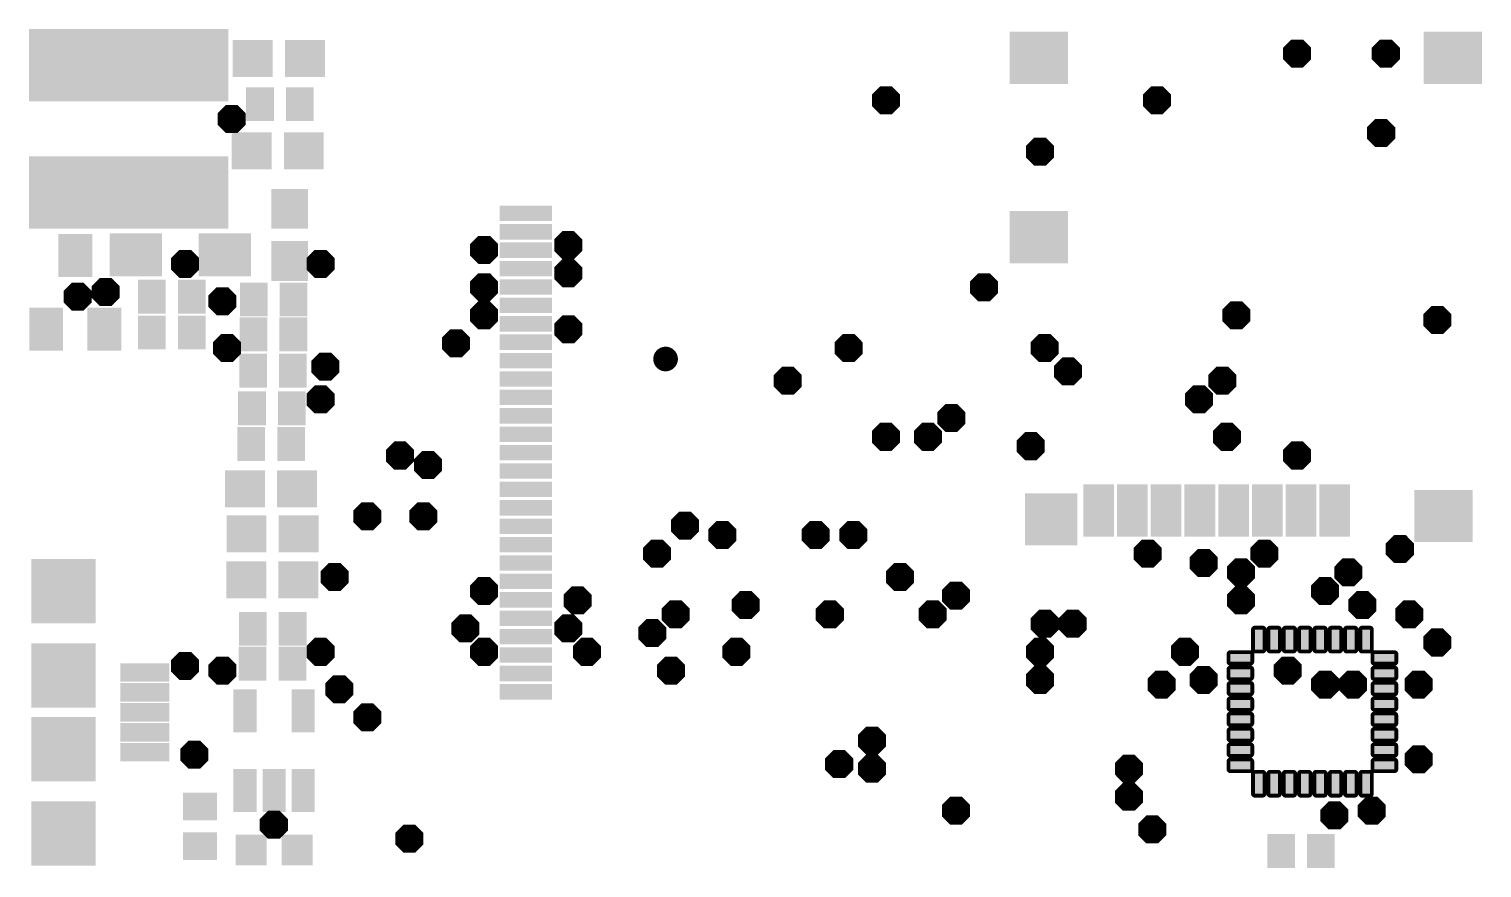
# Model space of a CAD drawing. Extents: x 0.2 to 47.6, y 0.4 to 27.8.
import ezdxf

# ---------------------------------------------------------------- set-up
doc = ezdxf.new("R2010")
doc.units = 0
doc.layers.add('29', color=251, linetype='CONTINUOUS')

# ---------------------------------------------------------------- blocks, each defined once
blk = doc.blocks.new('RECT')
blk.add_solid([(-0.5, -0.5), (0.5, -0.5), (-0.5, 0.5), (0.5, 0.5)])
blk = doc.blocks.new('RECT4516X2516R50')
at = {"const_width": 0.1258}
blk.add_lwpolyline([(0.3887, -0.1258), (0.3887, 0.1258, 0.4142), (0.3258, 0.1887), (-0.3258, 0.1887, 0.4142), (-0.3887, 0.1258), (-0.3887, -0.1258, 0.4142), (-0.3258, -0.1887), (0.3258, -0.1887, 0.4142)], format="xyb", close=True, dxfattribs=at)
blk.add_solid([(-0.3512, -0.1512), (0.3512, -0.1512), (-0.3512, 0.1512), (0.3512, 0.1512)])
blk = doc.blocks.new('RECT2516X4516R50')
at = {"const_width": 0.1258}
blk.add_lwpolyline([(0.1887, -0.3258), (0.1887, 0.3258, 0.4142), (0.1258, 0.3887), (-0.1258, 0.3887, 0.4142), (-0.1887, 0.3258), (-0.1887, -0.3258, 0.4142), (-0.1258, -0.3887), (0.1258, -0.3887, 0.4142)], format="xyb", close=True, dxfattribs=at)
blk.add_solid([(-0.1512, -0.3512), (0.1512, -0.3512), (-0.1512, 0.3512), (0.1512, 0.3512)])
blk = doc.blocks.new('PIE')
at = {"const_width": 0.5}
blk.add_lwpolyline([(0, -0.25, 1), (0, 0.25, 1), (0, -0.25)], format="xyb", dxfattribs=at)
blk = doc.blocks.new('OCTAGONV')
at = {"const_width": 0.5}
blk.add_lwpolyline([(-0.25, -0.1036), (-0.25, 0.1036), (-0.1036, 0.25), (0.1036, 0.25), (0.25, 0.1036), (0.25, -0.1036), (0.1036, -0.25), (-0.1036, -0.25), (-0.25, -0.1036), (-0.25, 0.1036)], dxfattribs=at)

msp = doc.modelspace()

# ---------------------------------------------------------------- block references
at = {"layer": '29'}
for name, p, xscale, yscale in [('RECT', (3.4969, 26.596), 6.5032, 2.3532), ('RECT', (33.1843, 26.8365), 1.9032, 1.7032), ('RECT', (46.6843, 26.8365), 1.9032, 1.7032), ('RECT', (7.5432, 26.8127), 1.3032, 1.2032), ('RECT', (9.2432, 26.8127), 1.3032, 1.2032), ('OCTAGONV', (41.6052, 26.9748), 0.9144, 0.9144), ('OCTAGONV', (44.5008, 26.9748), 0.9144, 0.9144), ('RECT', (7.7783, 25.3238), 0.9032, 1.1032), ('RECT', (9.0783, 25.3238), 0.9032, 1.1032), ('OCTAGONV', (28.194, 25.4508), 0.9144, 0.9144), ('OCTAGONV', (37.0332, 25.4508), 0.9144, 0.9144), ('OCTAGONV', (6.858, 24.8412), 0.9144, 0.9144), ('OCTAGONV', (44.3484, 24.384), 0.9144, 0.9144), ('RECT', (7.508, 23.7998), 1.3032, 1.2032), ('RECT', (9.208, 23.7998), 1.3032, 1.2032), ('OCTAGONV', (33.2232, 23.7744), 0.9144, 0.9144), ('RECT', (3.4969, 22.446), 6.5032, 2.3532), ('RECT', (16.4492, 21.7629), 1.7032, 0.5032), ('RECT', (33.1843, 20.9865), 1.9032, 1.7032), ('RECT', (16.4492, 21.1629), 1.7032, 0.5032), ('RECT', (1.7525, 20.387), 1.1032, 1.4032), ('OCTAGONV', (15.0876, 20.574), 0.9144, 0.9144), ('OCTAGONV', (17.8308, 20.7264), 0.9144, 0.9144), ('OCTAGONV', (5.334, 20.1168), 0.9144, 0.9144), ('OCTAGONV', (9.7536, 20.1168), 0.9144, 0.9144), ('RECT', (16.4492, 20.5629), 1.7032, 0.5032), ('RECT', (16.4492, 19.9629), 1.7032, 0.5032), ('OCTAGONV', (17.8308, 19.812), 0.9144, 0.9144), ('OCTAGONV', (1.8288, 19.05), 0.9144, 0.9144), ('OCTAGONV', (2.7432, 19.2024), 0.9144, 0.9144), ('RECT', (7.5752, 18.9559), 0.9032, 1.1032), ('RECT', (8.8752, 18.9559), 0.9032, 1.1032), ('OCTAGONV', (15.0876, 19.3548), 0.9144, 0.9144), ('RECT', (16.4492, 19.3629), 1.7032, 0.5032), ('OCTAGONV', (31.3944, 19.3548), 0.9144, 0.9144), ('OCTAGONV', (6.5532, 18.8976), 0.9144, 0.9144), ('RECT', (16.4492, 18.7629), 1.7032, 0.5032), ('RECT', (0.8025, 17.987), 1.1032, 1.4032), ('RECT', (2.7025, 17.987), 1.1032, 1.4032), ('OCTAGONV', (15.0876, 18.4404), 0.9144, 0.9144), ('OCTAGONV', (39.624, 18.4404), 0.9144, 0.9144), ('OCTAGONV', (46.1772, 18.288), 0.9144, 0.9144), ('RECT', (16.4492, 18.1629), 1.7032, 0.5032), ('OCTAGONV', (17.8308, 17.9832), 0.9144, 0.9144), ('OCTAGONV', (6.7056, 17.3736), 0.9144, 0.9144), ('OCTAGONV', (14.1732, 17.526), 0.9144, 0.9144), ('RECT', (16.4492, 17.5629), 1.7032, 0.5032), ('OCTAGONV', (26.9748, 17.3736), 0.9144, 0.9144), ('OCTAGONV', (33.3756, 17.3736), 0.9144, 0.9144), ('RECT', (7.5533, 16.6334), 0.9032, 1.1032), ('RECT', (8.8533, 16.6334), 0.9032, 1.1032), ('OCTAGONV', (9.906, 16.764), 0.9144, 0.9144), ('RECT', (16.4492, 16.9629), 1.7032, 0.5032), ('PIE', (21.0075, 17.015), 0.8032, 0.8032), ('OCTAGONV', (34.1376, 16.6116), 0.9144, 0.9144), ('RECT', (16.4492, 16.3629), 1.7032, 0.5032), ('OCTAGONV', (24.9936, 16.3068), 0.9144, 0.9144), ('OCTAGONV', (39.1668, 16.3068), 0.9144, 0.9144), ('OCTAGONV', (9.7536, 15.6972), 0.9144, 0.9144), ('OCTAGONV', (38.4048, 15.6972), 0.9144, 0.9144), ('RECT', (7.517, 15.4079), 0.9032, 1.1032), ('RECT', (8.817, 15.4079), 0.9032, 1.1032), ('RECT', (16.4492, 15.7629), 1.7032, 0.5032), ('RECT', (16.4492, 15.1629), 1.7032, 0.5032), ('OCTAGONV', (30.3276, 15.0876), 0.9144, 0.9144), ('RECT', (16.4492, 14.5629), 1.7032, 0.5032), ('OCTAGONV', (28.194, 14.478), 0.9144, 0.9144), ('OCTAGONV', (29.5656, 14.478), 0.9144, 0.9144), ('OCTAGONV', (39.3192, 14.478), 0.9144, 0.9144), ('OCTAGONV', (12.3444, 13.8684), 0.9144, 0.9144), ('OCTAGONV', (32.9184, 14.1732), 0.9144, 0.9144), ('OCTAGONV', (41.6052, 13.8684), 0.9144, 0.9144), ('OCTAGONV', (13.2588, 13.5636), 0.9144, 0.9144), ('RECT', (16.4492, 13.9629), 1.7032, 0.5032), ('RECT', (7.2892, 12.7837), 1.3032, 1.2032), ('RECT', (8.9892, 12.7837), 1.3032, 1.2032), ('RECT', (16.4492, 13.3629), 1.7032, 0.5032), ('RECT', (16.4492, 12.7629), 1.7032, 0.5032), ('RECT', (35.1343, 12.0765), 1.0032, 1.7032), ('RECT', (36.2343, 12.0765), 1.0032, 1.7032), ('RECT', (37.3343, 12.0765), 1.0032, 1.7032), ('RECT', (38.4343, 12.0765), 1.0032, 1.7032), ('RECT', (39.5343, 12.0765), 1.0032, 1.7032), ('RECT', (40.6343, 12.0765), 1.0032, 1.7032), ('RECT', (41.7343, 12.0765), 1.0032, 1.7032), ('RECT', (42.8343, 12.0765), 1.0032, 1.7032), ('OCTAGONV', (11.2776, 11.8872), 0.9144, 0.9144), ('OCTAGONV', (13.1064, 11.8872), 0.9144, 0.9144), ('RECT', (16.4492, 12.1629), 1.7032, 0.5032), ('RECT', (33.5881, 11.7886), 1.7032, 1.7032), ('RECT', (46.3843, 11.8965), 1.9032, 1.7032), ('OCTAGONV', (21.6408, 11.5824), 0.9144, 0.9144), ('RECT', (16.4492, 11.5629), 1.7032, 0.5032), ('OCTAGONV', (22.86, 11.2776), 0.9144, 0.9144), ('OCTAGONV', (25.908, 11.2776), 0.9144, 0.9144), ('OCTAGONV', (27.1272, 11.2776), 0.9144, 0.9144), ('RECT', (16.4492, 10.9629), 1.7032, 0.5032), ('OCTAGONV', (20.7264, 10.668), 0.9144, 0.9144), ('OCTAGONV', (36.7284, 10.668), 0.9144, 0.9144), ('OCTAGONV', (40.5384, 10.668), 0.9144, 0.9144), ('OCTAGONV', (44.958, 10.8204), 0.9144, 0.9144), ('RECT', (16.4492, 10.3629), 1.7032, 0.5032), ('OCTAGONV', (38.5572, 10.3632), 0.9144, 0.9144), ('OCTAGONV', (39.7764, 10.0584), 0.9144, 0.9144), ('OCTAGONV', (43.2816, 10.0584), 0.9144, 0.9144), ('RECT', (7.3286, 9.8181), 1.3032, 1.2032), ('RECT', (9.0286, 9.8181), 1.3032, 1.2032), ('OCTAGONV', (10.2108, 9.906), 0.9144, 0.9144), ('RECT', (16.4492, 9.7629), 1.7032, 0.5032), ('OCTAGONV', (28.6512, 9.906), 0.9144, 0.9144), ('OCTAGONV', (15.0876, 9.4488), 0.9144, 0.9144), ('OCTAGONV', (18.1356, 9.144), 0.9144, 0.9144), ('OCTAGONV', (30.48, 9.2964), 0.9144, 0.9144), ('OCTAGONV', (39.7764, 9.144), 0.9144, 0.9144), ('OCTAGONV', (42.5196, 9.4488), 0.9144, 0.9144), ('RECT', (16.4492, 9.1629), 1.7032, 0.5032), ('OCTAGONV', (21.336, 8.6868), 0.9144, 0.9144), ('OCTAGONV', (23.622, 8.9916), 0.9144, 0.9144), ('OCTAGONV', (26.3652, 8.6868), 0.9144, 0.9144), ('OCTAGONV', (29.718, 8.6868), 0.9144, 0.9144), ('OCTAGONV', (43.7388, 8.9916), 0.9144, 0.9144), ('OCTAGONV', (45.2628, 8.6868), 0.9144, 0.9144), ('RECT', (7.5436, 8.2161), 0.9032, 1.1032), ('RECT', (8.8436, 8.2161), 0.9032, 1.1032), ('OCTAGONV', (14.478, 8.2296), 0.9144, 0.9144), ('RECT', (16.4492, 8.5629), 1.7032, 0.5032), ('OCTAGONV', (17.8308, 8.2296), 0.9144, 0.9144), ('OCTAGONV', (20.574, 8.0772), 0.9144, 0.9144), ('OCTAGONV', (33.3756, 8.382), 0.9144, 0.9144), ('OCTAGONV', (34.29, 8.382), 0.9144, 0.9144), ('RECT', (16.4492, 7.9629), 1.7032, 0.5032), ('OCTAGONV', (46.1772, 7.7724), 0.9144, 0.9144), ('RECT', (7.5379, 7.0832), 0.9032, 1.1032), ('RECT', (8.8379, 7.0832), 0.9032, 1.1032), ('OCTAGONV', (9.7536, 7.4676), 0.9144, 0.9144), ('OCTAGONV', (15.0876, 7.4676), 0.9144, 0.9144), ('RECT', (16.4492, 7.3629), 1.7032, 0.5032), ('OCTAGONV', (18.4404, 7.4676), 0.9144, 0.9144), ('OCTAGONV', (23.3172, 7.4676), 0.9144, 0.9144), ('OCTAGONV', (33.2232, 7.4676), 0.9144, 0.9144), ('OCTAGONV', (37.9476, 7.4676), 0.9144, 0.9144), ('OCTAGONV', (5.334, 7.0104), 0.9144, 0.9144), ('OCTAGONV', (6.5532, 6.858), 0.9144, 0.9144), ('OCTAGONV', (21.1836, 6.858), 0.9144, 0.9144), ('OCTAGONV', (41.3004, 6.858), 0.9144, 0.9144), ('OCTAGONV', (10.3632, 6.2484), 0.9144, 0.9144), ('RECT', (16.4492, 6.7629), 1.7032, 0.5032), ('OCTAGONV', (33.2232, 6.5532), 0.9144, 0.9144), ('OCTAGONV', (37.1856, 6.4008), 0.9144, 0.9144), ('OCTAGONV', (38.5572, 6.5532), 0.9144, 0.9144), ('OCTAGONV', (42.5196, 6.4008), 0.9144, 0.9144), ('OCTAGONV', (43.434, 6.4008), 0.9144, 0.9144), ('OCTAGONV', (45.5676, 6.4008), 0.9144, 0.9144), ('RECT', (7.2889, 5.5487), 0.7532, 1.4032), ('RECT', (9.1889, 5.5487), 0.7532, 1.4032), ('RECT', (16.4492, 6.1629), 1.7032, 0.5032), ('OCTAGONV', (11.2776, 5.334), 0.9144, 0.9144), ('OCTAGONV', (27.7368, 4.572), 0.9144, 0.9144), ('OCTAGONV', (5.6388, 4.1148), 0.9144, 0.9144), ('OCTAGONV', (26.67, 3.81), 0.9144, 0.9144), ('OCTAGONV', (45.5676, 3.9624), 0.9144, 0.9144), ('OCTAGONV', (27.7368, 3.6576), 0.9144, 0.9144), ('OCTAGONV', (36.1188, 3.6576), 0.9144, 0.9144), ('RECT', (7.2889, 2.9487), 0.7532, 1.4032), ('RECT', (8.2389, 2.9487), 0.7532, 1.4032), ('RECT', (9.1889, 2.9487), 0.7532, 1.4032), ('OCTAGONV', (36.1188, 2.7432), 0.9144, 0.9144), ('OCTAGONV', (30.48, 2.286), 0.9144, 0.9144), ('OCTAGONV', (42.8244, 2.1336), 0.9144, 0.9144), ('OCTAGONV', (44.0436, 2.286), 0.9144, 0.9144), ('OCTAGONV', (8.2296, 1.8288), 0.9144, 0.9144), ('OCTAGONV', (36.8808, 1.6764), 0.9144, 0.9144), ('OCTAGONV', (12.6492, 1.3716), 0.9144, 0.9144)]:
    msp.add_blockref(name, p, dxfattribs=dict(at, xscale=xscale, yscale=yscale))
for p, xscale, yscale, rotation in [((8.7454, 21.9119), 1.3032, 1.2032, 270), ((3.7315, 20.4148), 1.7032, 1.4032, 180), ((6.6315, 20.4148), 1.7032, 1.4032, 180), ((8.7454, 20.2119), 1.3032, 1.2032, 270), ((4.2522, 19.05), 0.9032, 1.1032, 180), ((5.5522, 19.05), 0.9032, 1.1032, 180), ((4.2522, 17.8816), 0.9032, 1.1032, 180), ((5.5522, 17.8816), 0.9032, 1.1032, 180), ((7.5654, 17.8179), 0.9032, 1.1032, 180), ((8.8654, 17.8179), 0.9032, 1.1032, 180), ((7.4902, 14.2421), 0.9032, 1.1032, 180), ((8.7902, 14.2421), 0.9032, 1.1032, 180), ((7.3382, 11.3143), 1.3032, 1.2032, 180), ((9.0382, 11.3143), 1.3032, 1.2032, 180), ((1.3704, 9.4457), 2.1032, 2.1032, 270), ((1.3704, 6.6957), 2.1032, 2.1032, 270), ((4.0204, 6.7957), 0.6032, 1.6032, 270), ((4.0204, 6.1457), 0.6032, 1.6032, 270), ((4.0204, 5.4957), 0.6032, 1.6032, 270), ((1.3704, 4.2957), 2.1032, 2.1032, 270), ((4.0204, 4.8457), 0.6032, 1.6032, 270), ((4.0204, 4.1957), 0.6032, 1.6032, 270), ((5.8232, 2.4274), 0.9032, 1.1032, 90), ((1.3704, 1.5457), 2.1032, 2.1032, 270), ((5.8232, 1.1274), 0.9032, 1.1032, 90), ((7.4912, 1.0092), 1.0032, 1.0032, 90), ((8.9912, 1.0092), 1.0032, 1.0032, 90), ((41.0827, 0.9737), 0.9032, 1.1032, 180), ((42.3827, 0.9737), 0.9032, 1.1032, 180)]:
    msp.add_blockref('RECT', p, dxfattribs=dict(at, xscale=xscale, yscale=yscale, rotation=rotation))
at = {"layer": '29', "rotation": 180}
for name, p in [('RECT2516X4516R50', (40.3557, 7.8676)), ('RECT2516X4516R50', (40.8557, 7.8676)), ('RECT2516X4516R50', (41.3557, 7.8676)), ('RECT2516X4516R50', (41.8557, 7.8676)), ('RECT2516X4516R50', (42.3557, 7.8676)), ('RECT2516X4516R50', (42.8557, 7.8676)), ('RECT2516X4516R50', (43.3557, 7.8676)), ('RECT2516X4516R50', (43.8557, 7.8676)), ('RECT4516X2516R50', (39.7557, 7.2676)), ('RECT4516X2516R50', (44.4557, 7.2676)), ('RECT4516X2516R50', (39.7557, 6.7676)), ('RECT4516X2516R50', (44.4557, 6.7676)), ('RECT4516X2516R50', (39.7557, 6.2676)), ('RECT4516X2516R50', (44.4557, 6.2676)), ('RECT4516X2516R50', (39.7557, 5.7676)), ('RECT4516X2516R50', (44.4557, 5.7676)), ('RECT4516X2516R50', (39.7557, 5.2676)), ('RECT4516X2516R50', (44.4557, 5.2676)), ('RECT4516X2516R50', (39.7557, 4.7676)), ('RECT4516X2516R50', (44.4557, 4.7676)), ('RECT4516X2516R50', (39.7557, 4.2676)), ('RECT4516X2516R50', (44.4557, 4.2676)), ('RECT4516X2516R50', (39.7557, 3.7676)), ('RECT4516X2516R50', (44.4557, 3.7676)), ('RECT2516X4516R50', (40.3557, 3.1676)), ('RECT2516X4516R50', (40.8557, 3.1676)), ('RECT2516X4516R50', (41.3557, 3.1676)), ('RECT2516X4516R50', (41.8557, 3.1676)), ('RECT2516X4516R50', (42.3557, 3.1676)), ('RECT2516X4516R50', (42.8557, 3.1676)), ('RECT2516X4516R50', (43.3557, 3.1676)), ('RECT2516X4516R50', (43.8557, 3.1676))]:
    msp.add_blockref(name, p, dxfattribs=at)

doc.saveas('drawing.dxf')
